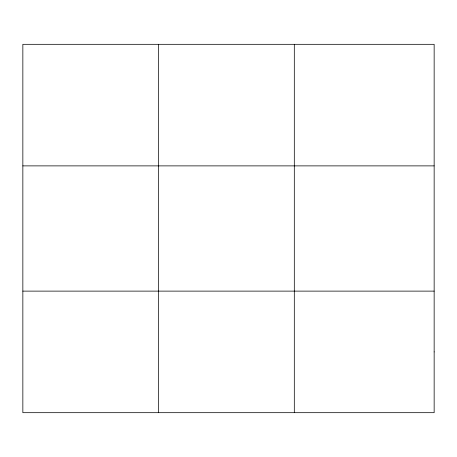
<?xml version="1.0" encoding="UTF-8"?>
<svg xmlns="http://www.w3.org/2000/svg" width="457" height="457" viewBox="0 0 457 457"><rect width="100%" height="100%" fill="white"/><g stroke="black" fill="none" stroke-linecap="round" stroke-linejoin="round"><path stroke-width="0.69" d="M158.579 412.682L158.579 44.318M294.308 412.682L294.308 44.318M22.85 165.88L434.15 165.88M22.85 291.12L434.15 291.12M434.15 351.901L434.15 412.682L22.85 412.682L22.85 44.318L434.15 44.318L434.15 351.901"/></g></svg>
